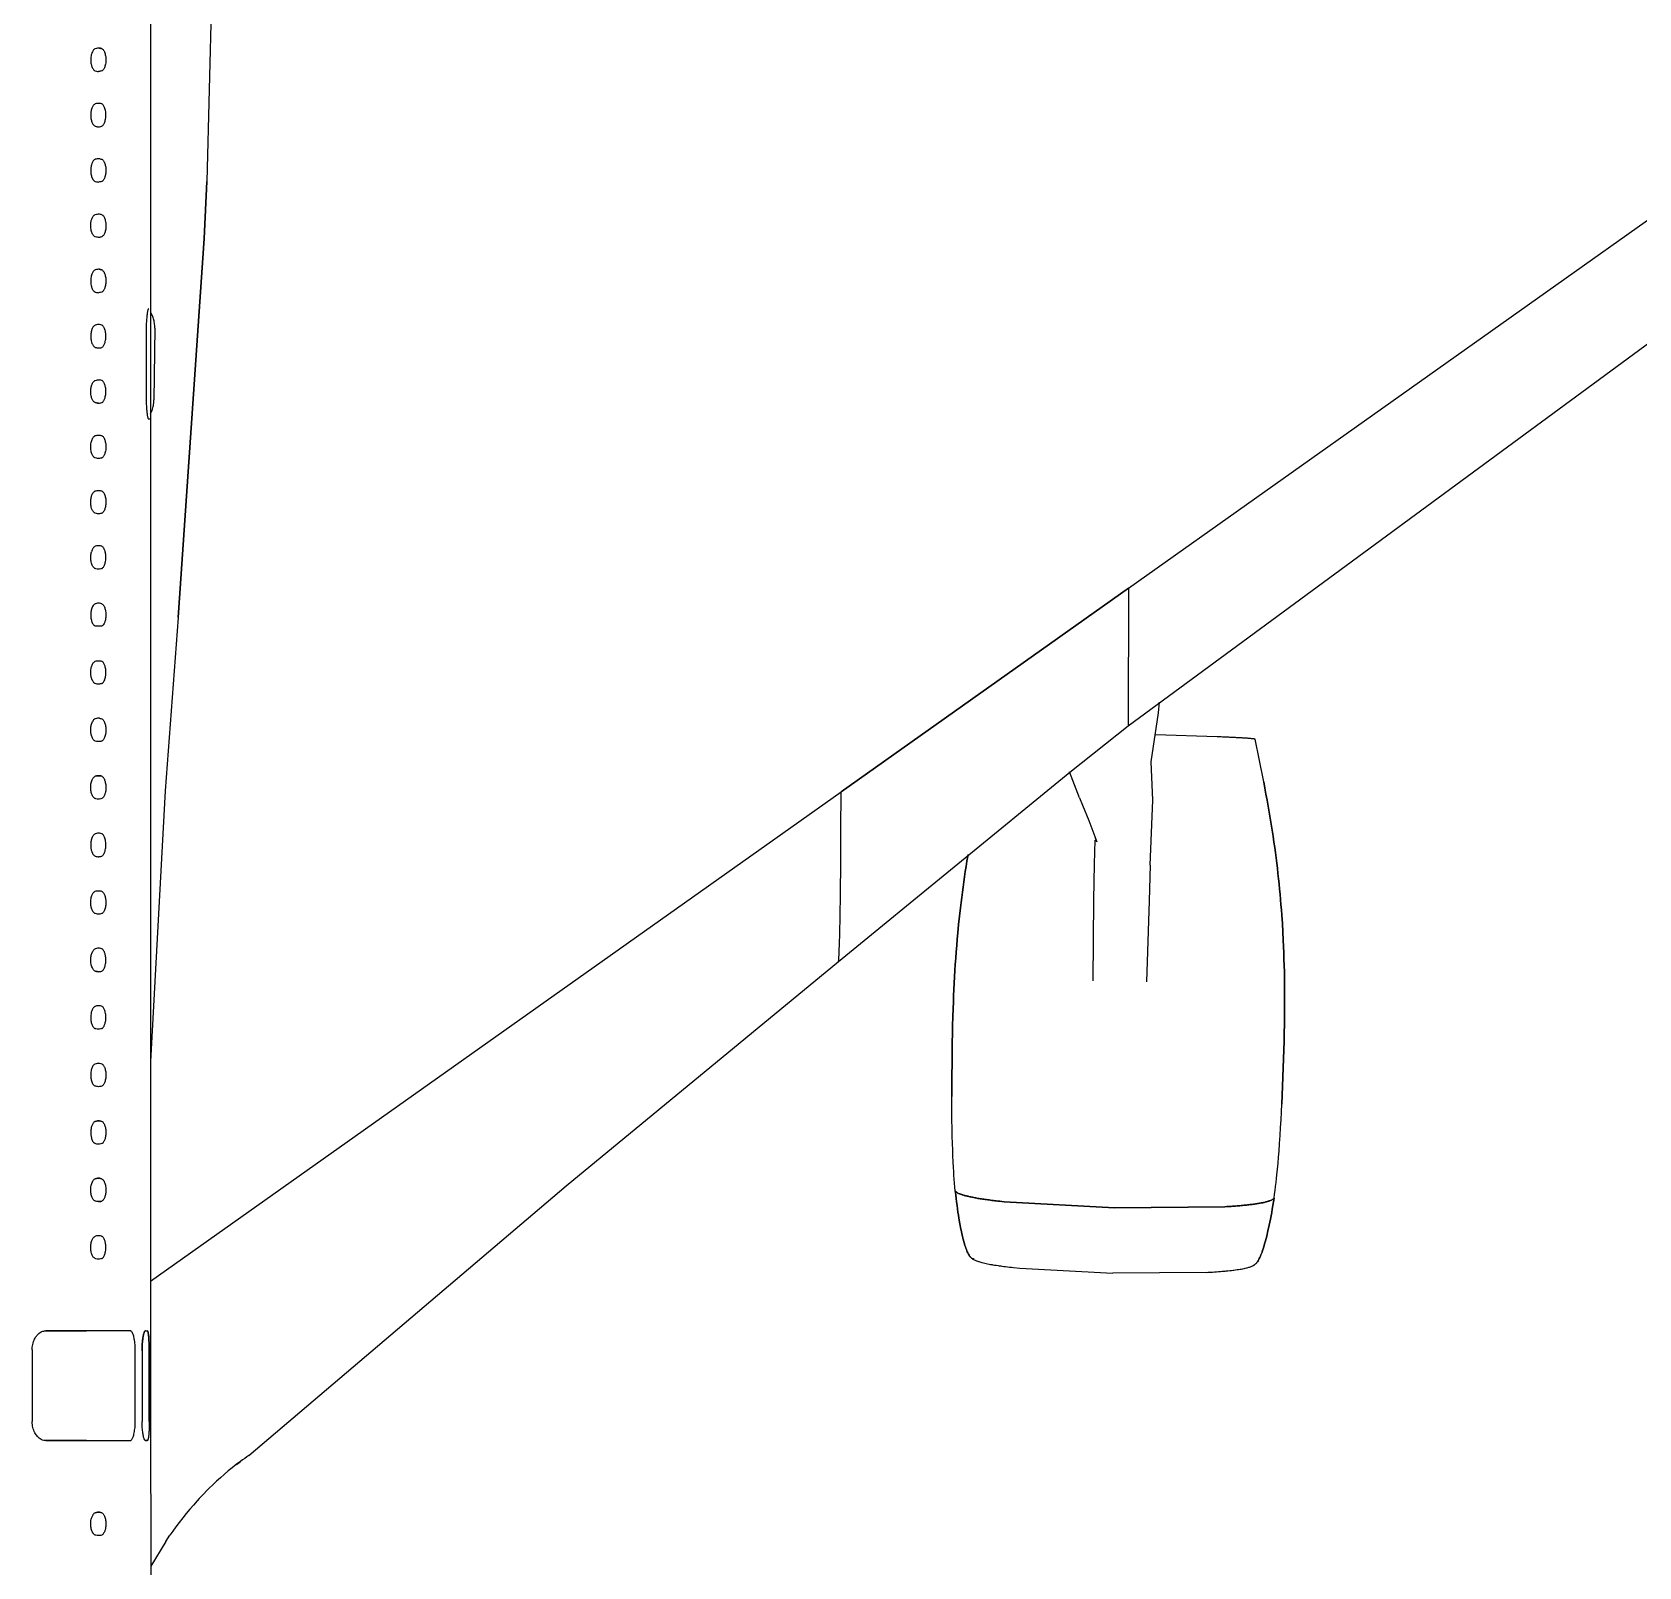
# Model space of a CAD drawing. Header units: metres. Extents: x -35769 to 135608, y -97159 to 12469.
# Drawn here: x 97941 to 116395, y -78300 to -60675 of the extents above; entities that cross this region are included whole.
import ezdxf

# ---------------------------------------------------------------- set-up
doc = ezdxf.new("R2010")
doc.units = ezdxf.units.M
doc.layers.get('0').update_dxf_attribs({"linetype": 'CONTINUOUS'})

msp = doc.modelspace()

# ---------------------------------------------------------------- linework, layer by layer
for p, q in [((99302, -57455), (99300, -63854)), ((110532, -67060), (121682, -59157)), ((100006, -60058), (99947, -62392)), ((110528, -68641), (120779, -61102)), ((99947, -62392), (99916, -63044)), ((99916, -63044), (99947, -62392)), ((99916, -63044), (99620, -67396)), ((99620, -67396), (99916, -63044)), ((99300, -63854), (99300, -65116)), ((99252, -64074), (99252, -64896)), ((99350, -64074), (99341, -64896)), ((99277, -65116), (99300, -65116)), ((99300, -65116), (99302, -76797)), ((107232, -69399), (110532, -67060)), ((110532, -67060), (107232, -69399)), ((110532, -67060), (110528, -68641)), ((110532, -67060), (110528, -68641)), ((99620, -67396), (99471, -69389)), ((110879, -68493), (110891, -68370)), ((109860, -69172), (110528, -68641)), ((110792, -69056), (110879, -68493)), ((111551, -68768), (110845, -68745)), ((112086, -69286), (111989, -68796)), ((107203, -71348), (109860, -69172)), ((109971, -69470), (109854, -69171)), ((110811, -69495), (110792, -69056)), ((99471, -69389), (99300, -72495)), ((99301, -75020), (107232, -69399)), ((109971, -69470), (110005, -69552)), ((110005, -69552), (110079, -69729)), ((110782, -70243), (110811, -69495)), ((110079, -69729), (110168, -69974)), ((110168, -69974), (110156, -69933)), ((110146, -69955), (110139, -70229)), ((110139, -70229), (110132, -70639)), ((110782, -70243), (110770, -70653)), ((110132, -70639), (110122, -71569)), ((110770, -70653), (110739, -71583)), ((104076, -73923), (107203, -71348)), ((108504, -72898), (108509, -72276)), ((108509, -72276), (108504, -72898)), ((112318, -72362), (112295, -72985)), ((112295, -72985), (112318, -72362)), ((100431, -77020), (104076, -73923)), ((109105, -74107), (110371, -74178)), ((110371, -74178), (109105, -74107)), ((111639, -74165), (110371, -74178)), ((110371, -74178), (111639, -74165)), ((109285, -74870), (110354, -74927)), ((111425, -74919), (110354, -74927)), ((98100, -75589), (98566, -75589)), ((98566, -75589), (98100, -75589)), ((99064, -75589), (98566, -75589)), ((97941, -75809), (97941, -76631)), ((99126, -76631), (99125, -75809)), ((99204, -75809), (99204, -76631)), ((99286, -76631), (99285, -75809)), ((98566, -76851), (98100, -76851)), ((98100, -76851), (98566, -76851)), ((98566, -76851), (99064, -76851)), ((99242, -76851), (99264, -76851)), ((99302, -76797), (99303, -78125)), ((99476, -78009), (99303, -78293)), ((99476, -78009), (99523, -77938)), ((99303, -78125), (99302, -80034))]:
    msp.add_line(p, q)
for points in [[(98666, -60865), (98661, -60867), (98656, -60870), (98651, -60875), (98646, -60880), (98641, -60886), (98637, -60894), (98633, -60902), (98629, -60911), (98626, -60919), (98623, -60927), (98621, -60936), (98618, -60948), (98616, -60961), (98615, -60974), (98614, -60985), (98614, -60996), (98615, -61007), (98616, -61019), (98617, -61030), (98619, -61041), (98622, -61052), (98624, -61062), (98627, -61071), (98631, -61080), (98636, -61090), (98641, -61098), (98646, -61105), (98652, -61111), (98656, -61115), (98661, -61118), (98666, -61120)], [(98739, -60864), (98727, -60860), (98715, -60858), (98703, -60858), (98691, -60859), (98679, -60861), (98666, -60865)], [(98714, -60858), (98722, -60859), (98731, -60861), (98739, -60864), (98745, -60866), (98751, -60870), (98756, -60875), (98760, -60881), (98764, -60887), (98768, -60894), (98773, -60903), (98777, -60914), (98780, -60924), (98782, -60935), (98784, -60946), (98786, -60956), (98787, -60967), (98788, -60978), (98788, -60990), (98788, -61002), (98787, -61014), (98786, -61028), (98784, -61041), (98781, -61054), (98778, -61066), (98775, -61075), (98772, -61083), (98769, -61091), (98764, -61098), (98760, -61105), (98755, -61110), (98751, -61115), (98746, -61118), (98741, -61120), (98730, -61124), (98723, -61125), (98717, -61126), (98711, -61127), (98704, -61127)], [(98666, -61120), (98679, -61124), (98692, -61126), (98704, -61127)], [(98666, -61500), (98661, -61502), (98656, -61505), (98651, -61510), (98646, -61515), (98642, -61520), (98638, -61526), (98634, -61533), (98630, -61541), (98627, -61550), (98624, -61559), (98621, -61570), (98618, -61582), (98617, -61592), (98615, -61603), (98615, -61614), (98614, -61628), (98615, -61642), (98616, -61656), (98617, -61668), (98620, -61679), (98622, -61690), (98625, -61699), (98628, -61708), (98632, -61717), (98635, -61724), (98639, -61730), (98643, -61736), (98649, -61743), (98654, -61748), (98660, -61752), (98666, -61755)], [(98741, -61500), (98729, -61496), (98717, -61494), (98704, -61493), (98692, -61494), (98679, -61496), (98666, -61500)], [(98741, -61755), (98747, -61752), (98752, -61748), (98757, -61743), (98762, -61737), (98766, -61731), (98769, -61724), (98773, -61716), (98776, -61707), (98779, -61698), (98782, -61686), (98784, -61673), (98786, -61660), (98788, -61646), (98788, -61636), (98788, -61626), (98788, -61616), (98787, -61602), (98786, -61589), (98783, -61575), (98781, -61563), (98777, -61551), (98774, -61540), (98770, -61532), (98766, -61524), (98761, -61517), (98757, -61512), (98752, -61507), (98748, -61503), (98745, -61501), (98741, -61500)], [(98704, -61762), (98717, -61761), (98729, -61759), (98741, -61755)], [(98666, -62135), (98661, -62137), (98655, -62141), (98650, -62146), (98644, -62153), (98638, -62161), (98634, -62168), (98630, -62176), (98627, -62185), (98623, -62197), (98620, -62209), (98618, -62220), (98616, -62231), (98615, -62243), (98614, -62255), (98614, -62267), (98615, -62279), (98616, -62291), (98617, -62303), (98620, -62314), (98622, -62325), (98625, -62335), (98643, -62371)], [(98714, -62128), (98723, -62130), (98732, -62132), (98741, -62135), (98742, -62135), (98748, -62138), (98753, -62143), (98759, -62148), (98762, -62154), (98766, -62160), (98770, -62166), (98773, -62175), (98777, -62184), (98780, -62194), (98782, -62204), (98784, -62214), (98786, -62226), (98787, -62239), (98788, -62252), (98788, -62263), (98788, -62274), (98787, -62285), (98786, -62295), (98785, -62305), (98783, -62315), (98781, -62326), (98778, -62336), (98775, -62345), (98772, -62352), (98769, -62359), (98766, -62366), (98762, -62372), (98758, -62377), (98754, -62381), (98750, -62385), (98745, -62388), (98741, -62390), (98729, -62394), (98717, -62396), (98704, -62397)], [(98666, -62390), (98679, -62394), (98692, -62396), (98704, -62397)], [(98704, -63032), (98692, -63031), (98679, -63029), (98666, -63025), (98666, -63025), (98666, -63025), (98666, -63025), (98666, -63025), (98666, -63025), (98666, -63025), (98666, -63025), (98666, -63025), (98665, -63025), (98659, -63021), (98652, -63016), (98646, -63010), (98641, -63003), (98635, -62994), (98631, -62985), (98627, -62976), (98624, -62966), (98621, -62954), (98618, -62941), (98616, -62928), (98615, -62918), (98615, -62908), (98614, -62897), (98615, -62884), (98616, -62871), (98617, -62859), (98619, -62849), (98621, -62840), (98623, -62831), (98626, -62822), (98630, -62813), (98634, -62805), (98638, -62797), (98642, -62790), (98647, -62784), (98651, -62780), (98655, -62776), (98660, -62773), (98667, -62769), (98679, -62766), (98692, -62764), (98704, -62763), (98713, -62763)], [(98713, -62763), (98722, -62764), (98730, -62766), (98739, -62769), (98745, -62772), (98750, -62775), (98755, -62780), (98760, -62786), (98765, -62793), (98769, -62800), (98773, -62809), (98776, -62818), (98779, -62828), (98782, -62840), (98785, -62852), (98786, -62863), (98787, -62875), (98788, -62887), (98788, -62899), (98788, -62911), (98787, -62923), (98786, -62936), (98784, -62948), (98781, -62960), (98779, -62969), (98776, -62978), (98773, -62987), (98769, -62995), (98765, -63003), (98760, -63009), (98755, -63015), (98750, -63020), (98744, -63024), (98741, -63025), (98732, -63028), (98724, -63030), (98714, -63032), (98704, -63032)], [(98666, -63405), (98660, -63408), (98654, -63412), (98649, -63417), (98643, -63424), (98637, -63433), (98634, -63440), (98630, -63447), (98627, -63455), (98624, -63465), (98621, -63476), (98618, -63487), (98616, -63499), (98615, -63512), (98614, -63525), (98614, -63536), (98615, -63547), (98616, -63558), (98617, -63571), (98619, -63583), (98622, -63595), (98625, -63604), (98628, -63613), (98632, -63622), (98635, -63629), (98639, -63635), (98643, -63641), (98648, -63647), (98653, -63652), (98657, -63655), (98662, -63658), (98666, -63660)], [(98739, -63404), (98727, -63400), (98715, -63398), (98703, -63398), (98691, -63399), (98679, -63401), (98666, -63405)], [(98713, -63398), (98722, -63399), (98730, -63401), (98739, -63404), (98745, -63406), (98750, -63410), (98755, -63415), (98759, -63419), (98763, -63425), (98767, -63431), (98770, -63437), (98773, -63445), (98776, -63453), (98779, -63463), (98782, -63475), (98784, -63486), (98786, -63497), (98787, -63508), (98788, -63519), (98788, -63530), (98788, -63541), (98787, -63552), (98786, -63563), (98785, -63575), (98783, -63586), (98781, -63597), (98778, -63606), (98776, -63614), (98773, -63622), (98769, -63629), (98765, -63636), (98761, -63643), (98756, -63649), (98750, -63655), (98746, -63658), (98741, -63660), (98728, -63664), (98716, -63666), (98704, -63667)], [(98666, -63660), (98679, -63664), (98692, -63666), (98704, -63667)], [(99277, -63854), (99276, -63854), (99274, -63856), (99273, -63859), (99271, -63863), (99270, -63868), (99268, -63874), (99266, -63882), (99265, -63890), (99263, -63898), (99262, -63907), (99261, -63918), (99259, -63929), (99258, -63942), (99257, -63956), (99255, -63972), (99254, -63989), (99254, -64002), (99253, -64016), (99253, -64030), (99252, -64044), (99252, -64059), (99252, -64074)], [(99350, -64074), (99350, -64059), (99349, -64044), (99348, -64030), (99347, -64016), (99344, -64003), (99342, -63991), (99339, -63979), (99336, -63968), (99331, -63953), (99326, -63939), (99320, -63927), (99314, -63915), (99307, -63904), (99300, -63895)], [(98666, -64040), (98660, -64043), (98653, -64047), (98647, -64054), (98643, -64059), (98639, -64065), (98635, -64071), (98631, -64080), (98627, -64090), (98624, -64098), (98622, -64107), (98619, -64117), (98618, -64127), (98616, -64138), (98615, -64149), (98614, -64161), (98614, -64173), (98615, -64185), (98616, -64197), (98618, -64209), (98620, -64222), (98624, -64235), (98626, -64243), (98629, -64251), (98633, -64259), (98637, -64266), (98641, -64273), (98646, -64279), (98651, -64285), (98657, -64290), (98663, -64294), (98666, -64295)], [(98741, -64040), (98729, -64036), (98717, -64034), (98704, -64033), (98692, -64034), (98679, -64036), (98666, -64040)], [(98741, -64295), (98747, -64292), (98752, -64288), (98757, -64283), (98762, -64277), (98766, -64271), (98769, -64264), (98773, -64256), (98776, -64247), (98779, -64238), (98782, -64226), (98784, -64213), (98786, -64200), (98787, -64186), (98788, -64176), (98788, -64166), (98788, -64156), (98787, -64145), (98786, -64134), (98785, -64123), (98783, -64111), (98780, -64100), (98777, -64089), (98774, -64080), (98770, -64072), (98766, -64065), (98762, -64059), (98758, -64053), (98754, -64048), (98750, -64045), (98745, -64042), (98741, -64040)], [(98704, -64302), (98717, -64301), (98729, -64299), (98741, -64295)], [(98704, -64937), (98692, -64936), (98679, -64934), (98666, -64930), (98666, -64930), (98666, -64930), (98666, -64930), (98666, -64930), (98666, -64930), (98666, -64930), (98666, -64930), (98666, -64930), (98665, -64930), (98659, -64927), (98653, -64922), (98648, -64917), (98643, -64911), (98639, -64906), (98635, -64899), (98632, -64891), (98628, -64883), (98625, -64874), (98622, -64863), (98619, -64851), (98617, -64838), (98615, -64825), (98614, -64811), (98614, -64797), (98615, -64783), (98616, -64771), (98618, -64759), (98620, -64748), (98623, -64737), (98626, -64727), (98630, -64717), (98635, -64708), (98639, -64700), (98644, -64693), (98649, -64687), (98655, -64682), (98660, -64677), (98667, -64674), (98679, -64671), (98692, -64669), (98704, -64668), (98714, -64668)], [(98741, -64675), (98729, -64671), (98714, -64668)], [(98741, -64930), (98747, -64927), (98753, -64923), (98758, -64916), (98762, -64911), (98766, -64905), (98769, -64899), (98773, -64891), (98776, -64882), (98779, -64873), (98782, -64861), (98784, -64848), (98786, -64835), (98787, -64821), (98788, -64809), (98788, -64797), (98788, -64785), (98787, -64774), (98786, -64764), (98784, -64753), (98782, -64743), (98779, -64733), (98777, -64724), (98774, -64715), (98770, -64707), (98766, -64700), (98762, -64694), (98758, -64688), (98754, -64684), (98750, -64680), (98746, -64677), (98741, -64675)], [(98666, -64930), (98679, -64934), (98692, -64936), (98704, -64937)], [(98704, -64937), (98717, -64936), (98729, -64934), (98741, -64930)], [(99252, -64896), (99252, -64909), (99252, -64922), (99253, -64936), (99253, -64951), (99254, -64966), (99254, -64981), (99255, -64995), (99256, -65008), (99257, -65021), (99258, -65034), (99260, -65045), (99261, -65056), (99262, -65067), (99264, -65076), (99266, -65086), (99267, -65094), (99269, -65101), (99271, -65106), (99272, -65110), (99274, -65113), (99275, -65115), (99277, -65116)], [(99300, -65061), (99314, -65033), (99320, -65019), (99325, -65004), (99329, -64990), (99332, -64976), (99335, -64963), (99337, -64950), (99339, -64933), (99340, -64915), (99341, -64906), (99341, -64896)], [(98704, -65572), (98692, -65571), (98679, -65569), (98666, -65565), (98666, -65565), (98666, -65565), (98666, -65565), (98666, -65565), (98666, -65565), (98666, -65565), (98666, -65565), (98666, -65565), (98661, -65563), (98655, -65559), (98650, -65554), (98645, -65549), (98640, -65542), (98635, -65534), (98631, -65525), (98627, -65516), (98624, -65506), (98621, -65495), (98618, -65483), (98616, -65470), (98615, -65459), (98614, -65447), (98614, -65435), (98615, -65423), (98616, -65412), (98617, -65402), (98619, -65388), (98622, -65376), (98626, -65364), (98630, -65353), (98634, -65344), (98638, -65336), (98643, -65329), (98648, -65323), (98653, -65318), (98658, -65314), (98662, -65312), (98667, -65309), (98677, -65306), (98687, -65304), (98697, -65303), (98706, -65303), (98712, -65303)], [(98712, -65303), (98721, -65304), (98730, -65306), (98739, -65309), (98745, -65311), (98750, -65315), (98756, -65320), (98760, -65326), (98764, -65332), (98768, -65339), (98773, -65348), (98777, -65359), (98780, -65369), (98782, -65380), (98784, -65391), (98786, -65401), (98787, -65412), (98788, -65423), (98788, -65435), (98788, -65447), (98787, -65459), (98786, -65473), (98784, -65486), (98781, -65499), (98778, -65511), (98776, -65519), (98773, -65527), (98769, -65534), (98766, -65540), (98762, -65546), (98758, -65551), (98753, -65558), (98747, -65562), (98741, -65565), (98740, -65566), (98728, -65569), (98716, -65571), (98704, -65572)], [(98704, -66207), (98692, -66206), (98679, -66204), (98666, -66200), (98666, -66200), (98666, -66200), (98666, -66200), (98666, -66200), (98666, -66200), (98666, -66200), (98666, -66200), (98666, -66200), (98666, -66200), (98665, -66200), (98659, -66197), (98653, -66192), (98646, -66185), (98642, -66180), (98638, -66174), (98634, -66167), (98631, -66160), (98628, -66152), (98625, -66144), (98621, -66132), (98619, -66119), (98616, -66106), (98615, -66092), (98614, -66080), (98614, -66068), (98615, -66056), (98616, -66043), (98618, -66030), (98620, -66018), (98622, -66009), (98625, -66000), (98628, -65992), (98632, -65983), (98636, -65975), (98641, -65967), (98647, -65959), (98653, -65953), (98657, -65950), (98662, -65947), (98667, -65944), (98678, -65941), (98689, -65939), (98700, -65938), (98712, -65938)], [(98712, -65938), (98721, -65939), (98730, -65941), (98739, -65944), (98739, -65944), (98745, -65947), (98751, -65951), (98757, -65957), (98761, -65962), (98765, -65967), (98768, -65974), (98773, -65983), (98777, -65994), (98779, -66003), (98782, -66013), (98784, -66023), (98786, -66034), (98787, -66044), (98788, -66055), (98788, -66067), (98788, -66078), (98788, -66089), (98787, -66101), (98785, -66113), (98783, -66126), (98780, -66139), (98778, -66147), (98775, -66155), (98772, -66163), (98768, -66172), (98763, -66181), (98758, -66187), (98753, -66192), (98748, -66196), (98744, -66199), (98741, -66200), (98734, -66203), (98727, -66205), (98716, -66206), (98704, -66207)], [(98666, -66580), (98661, -66582), (98656, -66585), (98651, -66590), (98646, -66595), (98642, -66600), (98638, -66606), (98634, -66613), (98630, -66621), (98627, -66630), (98622, -66644)], [(98739, -66579), (98727, -66575), (98715, -66573), (98703, -66573), (98691, -66574), (98679, -66576), (98666, -66580)], [(98741, -66835), (98746, -66833), (98750, -66830), (98755, -66825), (98760, -66820), (98765, -66813), (98769, -66804), (98773, -66795), (98777, -66786), (98780, -66776), (98782, -66765), (98784, -66753), (98786, -66740), (98787, -66726), (98788, -66715), (98788, -66704), (98788, -66693), (98787, -66683), (98786, -66673), (98785, -66663), (98783, -66654), (98781, -66645), (98779, -66636), (98776, -66628), (98773, -66620), (98770, -66612), (98765, -66603), (98760, -66596), (98756, -66590), (98751, -66586), (98747, -66582), (98743, -66580), (98739, -66579)], [(98741, -66835), (98729, -66839), (98717, -66841), (98704, -66842), (98699, -66842), (98687, -66841), (98674, -66838), (98666, -66835), (98666, -66835), (98666, -66835), (98666, -66835), (98666, -66835), (98666, -66835), (98666, -66835), (98666, -66835), (98661, -66833), (98656, -66829), (98650, -66824), (98645, -66818), (98640, -66812), (98636, -66805), (98631, -66795), (98627, -66784), (98623, -66773), (98620, -66760), (98618, -66750), (98616, -66739), (98615, -66728), (98614, -66716), (98614, -66704), (98615, -66692), (98616, -66679), (98618, -66667), (98620, -66654), (98622, -66644)], [(98666, -67240), (98660, -67243), (98653, -67248), (98647, -67254), (98642, -67261), (98636, -67270), (98631, -67280), (98627, -67290), (98623, -67301), (98620, -67313), (98618, -67325), (98616, -67336), (98615, -67348), (98614, -67360), (98614, -67372), (98615, -67384), (98616, -67396), (98617, -67407), (98619, -67418), (98622, -67428), (98625, -67438), (98628, -67448), (98632, -67457), (98636, -67466), (98641, -67474), (98647, -67481), (98650, -67484), (98653, -67487), (98660, -67492), (98663, -67494), (98666, -67496)], [(98741, -67240), (98729, -67236), (98717, -67234), (98704, -67233), (98692, -67234), (98679, -67236), (98666, -67240)], [(98741, -67240), (98747, -67243), (98752, -67247), (98757, -67252), (98762, -67258), (98767, -67267), (98772, -67276), (98776, -67286), (98778, -67295), (98781, -67305), (98783, -67315), (98785, -67325), (98787, -67339), (98788, -67352), (98788, -67364), (98788, -67375), (98788, -67386), (98787, -67398), (98785, -67410), (98783, -67423), (98780, -67435), (98777, -67444), (98775, -67452), (98772, -67460), (98767, -67468), (98763, -67476), (98758, -67483), (98752, -67488), (98747, -67493), (98741, -67496), (98740, -67496), (98718, -67496), (98696, -67496), (98666, -67496)], [(98666, -68156), (98661, -68154), (98656, -68150), (98651, -68146), (98646, -68141), (98641, -68134), (98637, -68127), (98633, -68119), (98629, -68110), (98626, -68102), (98623, -68093), (98621, -68084), (98618, -68073), (98616, -68062), (98615, -68050), (98614, -68037), (98614, -68024), (98615, -68011), (98616, -67998), (98618, -67985), (98620, -67973), (98623, -67963), (98626, -67953), (98630, -67943), (98634, -67934), (98639, -67925), (98644, -67918), (98649, -67913), (98653, -67908), (98658, -67905), (98662, -67902), (98667, -67900), (98678, -67897), (98688, -67895), (98699, -67894), (98709, -67894), (98719, -67895), (98729, -67897), (98739, -67900)], [(98741, -68156), (98746, -68154), (98751, -68150), (98756, -68145), (98761, -68140), (98766, -68132), (98770, -68123), (98775, -68112), (98778, -68104), (98780, -68094), (98783, -68084), (98785, -68073), (98786, -68062), (98787, -68050), (98788, -68040), (98788, -68030), (98788, -68019), (98787, -68006), (98786, -67992), (98784, -67979), (98781, -67966), (98779, -67957), (98776, -67949), (98774, -67941), (98770, -67933), (98766, -67925), (98762, -67918), (98757, -67912), (98751, -67907), (98745, -67903), (98742, -67901), (98739, -67900)], [(98741, -68156), (98731, -68159), (98722, -68161), (98714, -68162), (98705, -68163), (98697, -68163), (98687, -68162), (98677, -68159), (98666, -68156)], [(98666, -68817), (98660, -68813), (98654, -68809), (98648, -68804), (98643, -68797), (98638, -68790), (98634, -68782), (98630, -68773), (98626, -68764), (98623, -68753), (98620, -68743), (98618, -68733), (98617, -68724), (98616, -68714), (98615, -68702), (98614, -68691), (98614, -68680), (98615, -68666), (98617, -68653), (98618, -68643), (98620, -68634), (98636, -68592)], [(98714, -68554), (98704, -68554), (98692, -68555), (98679, -68557), (98666, -68561)], [(98714, -68554), (98723, -68556), (98732, -68558), (98741, -68561), (98742, -68561), (98748, -68564), (98753, -68569), (98758, -68574), (98762, -68580), (98766, -68586), (98769, -68592), (98774, -68602), (98777, -68613), (98780, -68623), (98783, -68634), (98785, -68645), (98786, -68656), (98787, -68668), (98788, -68680), (98788, -68691), (98788, -68703), (98787, -68714), (98786, -68724), (98785, -68733), (98783, -68743), (98780, -68754), (98777, -68764), (98774, -68775), (98769, -68785), (98766, -68792), (98761, -68799), (98757, -68804), (98753, -68809), (98749, -68812), (98744, -68815), (98740, -68817), (98729, -68820), (98716, -68823), (98704, -68823)], [(98704, -68823), (98692, -68823), (98679, -68820), (98666, -68817)], [(111989, -68796), (111988, -68796), (111988, -68795), (111987, -68795), (111986, -68794), (111984, -68794), (111982, -68793), (111980, -68793), (111978, -68793), (111975, -68792), (111972, -68792), (111968, -68791), (111964, -68791), (111960, -68790), (111955, -68790), (111950, -68789), (111945, -68789), (111940, -68788), (111934, -68788), (111928, -68787), (111921, -68787), (111914, -68786), (111907, -68786), (111899, -68785), (111892, -68784), (111883, -68784), (111875, -68783), (111866, -68783), (111857, -68782), (111848, -68782), (111838, -68781), (111828, -68781), (111818, -68780), (111807, -68779), (111796, -68779), (111785, -68778), (111773, -68778), (111762, -68777), (111749, -68776), (111737, -68776), (111724, -68775), (111711, -68775), (111698, -68774), (111685, -68773), (111671, -68773), (111657, -68772), (111642, -68771), (111628, -68771), (111613, -68770), (111598, -68769), (111583, -68769), (111567, -68768), (111551, -68768)], [(98741, -69477), (98729, -69481), (98717, -69483), (98704, -69484), (98699, -69484), (98687, -69482), (98674, -69479), (98666, -69477), (98666, -69477), (98666, -69477), (98666, -69477), (98666, -69477), (98663, -69475), (98659, -69473), (98654, -69470), (98649, -69465), (98645, -69460), (98639, -69452), (98635, -69444), (98630, -69435), (98627, -69426), (98624, -69417), (98621, -69407), (98619, -69397), (98617, -69386), (98616, -69375), (98615, -69362), (98614, -69349), (98615, -69336), (98616, -69322), (98617, -69309), (98620, -69297), (98622, -69286), (98626, -69274), (98630, -69263), (98634, -69255), (98638, -69248), (98643, -69241), (98647, -69236), (98651, -69231), (98656, -69227), (98661, -69224), (98666, -69221)], [(98741, -69221), (98729, -69217), (98717, -69215), (98704, -69214), (98692, -69215), (98679, -69217), (98666, -69221)], [(98666, -69221), (98679, -69217), (98692, -69215), (98704, -69214), (98717, -69215), (98729, -69217), (98741, -69221), (98747, -69224), (98751, -69228), (98756, -69232), (98760, -69237), (98764, -69243), (98768, -69249), (98771, -69256), (98774, -69264), (98777, -69272), (98779, -69280), (98782, -69291), (98784, -69302), (98786, -69316), (98787, -69329), (98788, -69340), (98788, -69350), (98788, -69360), (98787, -69374), (98786, -69387), (98784, -69400), (98781, -69413), (98778, -69422), (98776, -69430), (98773, -69438), (98769, -69445), (98766, -69453), (98762, -69459), (98757, -69465), (98752, -69470), (98746, -69474), (98741, -69477)], [(112086, -69286), (112099, -69356), (112112, -69425), (112125, -69494), (112138, -69563), (112150, -69633), (112161, -69702), (112173, -69771), (112184, -69841), (112194, -69910), (112204, -69979), (112213, -70039), (112221, -70098), (112228, -70158), (112236, -70218), (112243, -70277), (112250, -70337), (112256, -70397), (112263, -70456), (112268, -70516), (112274, -70576), (112279, -70636), (112284, -70696), (112289, -70756), (112293, -70816), (112300, -70912), (112306, -71008), (112311, -71104), (112314, -71177), (112317, -71249), (112319, -71321), (112321, -71394), (112323, -71466), (112324, -71539), (112325, -71611), (112326, -71684), (112326, -71756), (112326, -71829), (112326, -71902), (112325, -71974), (112324, -72071), (112322, -72168), (112320, -72265), (112318, -72362)], [(112318, -72362), (112320, -72265), (112322, -72168), (112324, -72071), (112325, -71974), (112326, -71902), (112326, -71829), (112326, -71756), (112326, -71684), (112325, -71611), (112324, -71539), (112323, -71466), (112321, -71394), (112319, -71321), (112317, -71249), (112314, -71177), (112311, -71104), (112306, -71008), (112300, -70912), (112293, -70816), (112289, -70756), (112284, -70696), (112279, -70636), (112274, -70576), (112268, -70516), (112263, -70456), (112256, -70397), (112250, -70337), (112243, -70277), (112236, -70218), (112228, -70158), (112221, -70098), (112213, -70039), (112204, -69979), (112194, -69910), (112184, -69841), (112173, -69771), (112161, -69702), (112150, -69633), (112138, -69563), (112125, -69494), (112112, -69425), (112099, -69356), (112086, -69286)], [(107203, -71348), (107203, -71348), (107203, -71348), (107203, -71347), (107204, -71345), (107204, -71344), (107204, -71342), (107205, -71339), (107205, -71336), (107205, -71333), (107206, -71329), (107206, -71325), (107206, -71320), (107207, -71315), (107207, -71309), (107208, -71302), (107208, -71294), (107208, -71286), (107209, -71278), (107209, -71268), (107210, -71258), (107210, -71248), (107211, -71237), (107211, -71226), (107212, -71210), (107212, -71194), (107213, -71177), (107214, -71159), (107214, -71141), (107215, -71121), (107215, -71098), (107216, -71075), (107217, -71050), (107217, -71024), (107218, -70998), (107219, -70970), (107219, -70941), (107220, -70911), (107221, -70880), (107221, -70847), (107222, -70792), (107223, -70733), (107224, -70671), (107225, -70623), (107225, -70573), (107226, -70522), (107227, -70469), (107227, -70419), (107228, -70367), (107229, -70261), (107229, -70148), (107230, -70031), (107231, -69908), (107231, -69828), (107231, -69747), (107231, -69663), (107232, -69577), (107232, -69489), (107232, -69399)], [(98666, -69882), (98660, -69885), (98653, -69889), (98647, -69896), (98642, -69903), (98636, -69911), (98631, -69921), (98627, -69932), (98624, -69942), (98621, -69953), (98618, -69964), (98617, -69973), (98616, -69983), (98615, -69994), (98614, -70007), (98615, -70021), (98616, -70035), (98617, -70049), (98619, -70058), (98621, -70068), (98624, -70077), (98626, -70085), (98629, -70093), (98633, -70101), (98636, -70108), (98640, -70114), (98644, -70120), (98650, -70126), (98655, -70131), (98661, -70135), (98666, -70137)], [(98741, -69882), (98729, -69878), (98717, -69876), (98704, -69875), (98692, -69876), (98679, -69878), (98666, -69882)], [(98741, -70137), (98747, -70134), (98752, -70130), (98757, -70125), (98762, -70119), (98766, -70113), (98769, -70106), (98773, -70098), (98776, -70089), (98779, -70080), (98782, -70068), (98784, -70055), (98786, -70042), (98787, -70028), (98788, -70017), (98788, -70006), (98788, -69995), (98787, -69981), (98785, -69968), (98783, -69955), (98780, -69943), (98777, -69932), (98774, -69922), (98770, -69914), (98766, -69906), (98761, -69899), (98757, -69894), (98752, -69889), (98748, -69885), (98744, -69883), (98741, -69882)], [(108691, -70119), (108688, -70137), (108678, -70196), (108669, -70256), (108659, -70315), (108650, -70374), (108642, -70434), (108633, -70493), (108625, -70553), (108618, -70612), (108610, -70672), (108603, -70732), (108592, -70828), (108582, -70923), (108573, -71020), (108566, -71092), (108560, -71164), (108555, -71236), (108549, -71308), (108544, -71381), (108540, -71453), (108535, -71525), (108531, -71598), (108528, -71670), (108524, -71743), (108522, -71815), (108519, -71888), (108516, -71985), (108513, -72082), (108511, -72179), (108509, -72276)], [(108509, -72276), (108511, -72179), (108513, -72082), (108516, -71985), (108519, -71888), (108522, -71815), (108524, -71743), (108528, -71670), (108531, -71598), (108535, -71525), (108540, -71453), (108544, -71381), (108549, -71308), (108555, -71236), (108560, -71164), (108566, -71092), (108573, -71020), (108582, -70923), (108592, -70828), (108603, -70732), (108610, -70672), (108618, -70612), (108625, -70553), (108633, -70493), (108642, -70434), (108650, -70374), (108659, -70315), (108669, -70256), (108678, -70196), (108688, -70137), (108691, -70119)], [(98704, -70144), (98717, -70143), (98729, -70141), (98741, -70137)], [(98704, -70804), (98692, -70804), (98679, -70802), (98666, -70798), (98666, -70798), (98666, -70798), (98666, -70798), (98666, -70798), (98660, -70795), (98654, -70791), (98649, -70785), (98644, -70779), (98639, -70772), (98634, -70764), (98630, -70754), (98626, -70746), (98623, -70736), (98621, -70726), (98619, -70716), (98617, -70706), (98616, -70695), (98615, -70681), (98614, -70667), (98615, -70653), (98616, -70639), (98618, -70626), (98621, -70613), (98624, -70602), (98627, -70592), (98631, -70583), (98635, -70575), (98639, -70568), (98643, -70561), (98647, -70556), (98652, -70551), (98656, -70548), (98661, -70544), (98667, -70542), (98678, -70538), (98690, -70536), (98701, -70535), (98712, -70535)], [(98712, -70535), (98721, -70537), (98730, -70538), (98739, -70541), (98745, -70544), (98750, -70547), (98755, -70552), (98761, -70559), (98766, -70566), (98770, -70574), (98773, -70583), (98777, -70592), (98780, -70601), (98782, -70611), (98784, -70621), (98785, -70631), (98787, -70641), (98787, -70651), (98788, -70663), (98788, -70675), (98788, -70687), (98787, -70700), (98785, -70712), (98783, -70724), (98780, -70737), (98777, -70748), (98773, -70759), (98769, -70767), (98765, -70774), (98761, -70780), (98757, -70786), (98752, -70791), (98746, -70795), (98741, -70798), (98730, -70801), (98719, -70803), (98711, -70804), (98704, -70804)], [(98704, -71465), (98692, -71464), (98679, -71462), (98666, -71458), (98666, -71458), (98666, -71458), (98666, -71458), (98666, -71458), (98666, -71458), (98666, -71458), (98666, -71458), (98666, -71458), (98666, -71458), (98665, -71458), (98659, -71454), (98652, -71449), (98646, -71443), (98642, -71437), (98637, -71429), (98633, -71421), (98628, -71410), (98624, -71399), (98621, -71388), (98619, -71377), (98616, -71363), (98615, -71350), (98614, -71338), (98614, -71326), (98615, -71313), (98616, -71300), (98618, -71286), (98621, -71274), (98623, -71264), (98626, -71256), (98639, -71228)], [(98666, -71202), (98661, -71205), (98655, -71209), (98650, -71214), (98645, -71219), (98641, -71224), (98639, -71228)], [(98741, -71202), (98729, -71199), (98717, -71196), (98704, -71196), (98692, -71196), (98679, -71199), (98666, -71202)], [(98741, -71458), (98747, -71455), (98752, -71451), (98757, -71446), (98762, -71440), (98766, -71434), (98769, -71427), (98773, -71419), (98776, -71410), (98779, -71401), (98782, -71389), (98784, -71376), (98786, -71363), (98787, -71349), (98788, -71338), (98788, -71327), (98788, -71316), (98787, -71302), (98785, -71289), (98784, -71279), (98782, -71270), (98779, -71261), (98777, -71253), (98774, -71245), (98771, -71237), (98766, -71228), (98761, -71220), (98757, -71214), (98752, -71210), (98748, -71206), (98744, -71204), (98741, -71202)], [(98666, -71458), (98679, -71462), (98692, -71464), (98704, -71465)], [(98704, -71465), (98717, -71464), (98729, -71462), (98741, -71458)], [(98666, -71863), (98660, -71866), (98653, -71871), (98647, -71877), (98643, -71883), (98638, -71889), (98634, -71896), (98630, -71904), (98627, -71913), (98624, -71922), (98621, -71931), (98619, -71941), (98618, -71950), (98616, -71964), (98615, -71977), (98614, -71990), (98615, -72003), (98616, -72016), (98617, -72027), (98619, -72038), (98621, -72048), (98624, -72059), (98627, -72069), (98631, -72078), (98635, -72086), (98639, -72093), (98643, -72100), (98649, -72107), (98655, -72112), (98661, -72116), (98666, -72119)], [(98739, -71862), (98727, -71859), (98715, -71857), (98703, -71856), (98691, -71857), (98679, -71859), (98666, -71863)], [(98741, -72119), (98747, -72116), (98752, -72111), (98757, -72106), (98762, -72100), (98767, -72092), (98770, -72085), (98774, -72077), (98777, -72068), (98780, -72059), (98782, -72049), (98784, -72039), (98786, -72030), (98787, -72020), (98787, -72010), (98788, -71997), (98788, -71984), (98787, -71971), (98786, -71957), (98784, -71944), (98782, -71931), (98779, -71921), (98777, -71912), (98774, -71904), (98770, -71895), (98766, -71887), (98761, -71880), (98756, -71874), (98751, -71869), (98745, -71865), (98739, -71862)], [(98741, -72119), (98729, -72122), (98717, -72125), (98704, -72125), (98699, -72125), (98687, -72124), (98674, -72121), (98666, -72119)], [(98666, -72523), (98679, -72519), (98692, -72517), (98704, -72516), (98717, -72517), (98729, -72519), (98741, -72523), (98747, -72527), (98753, -72531), (98758, -72537), (98762, -72542), (98766, -72549), (98770, -72556), (98773, -72563), (98776, -72571), (98779, -72580), (98782, -72591), (98784, -72603), (98786, -72615), (98787, -72625), (98788, -72635), (98788, -72645), (98788, -72656), (98788, -72666), (98787, -72676), (98786, -72688), (98784, -72701), (98781, -72712), (98779, -72723), (98776, -72733), (98772, -72742), (98769, -72749), (98765, -72755), (98762, -72761), (98757, -72767), (98752, -72772), (98746, -72776), (98741, -72779)], [(98666, -72523), (98660, -72526), (98653, -72531), (98647, -72537), (98643, -72542), (98639, -72548), (98635, -72555), (98631, -72564), (98627, -72574), (98624, -72584), (98621, -72594), (98618, -72605), (98616, -72619), (98615, -72632), (98614, -72643), (98614, -72655), (98615, -72666), (98616, -72677), (98617, -72688), (98619, -72698), (98621, -72708), (98624, -72720), (98628, -72730), (98632, -72740), (98636, -72748), (98640, -72755), (98644, -72762), (98650, -72768), (98655, -72773), (98661, -72776), (98666, -72779)], [(98741, -72779), (98729, -72783), (98717, -72785), (98704, -72786), (98694, -72785), (98683, -72784), (98672, -72781), (98666, -72779), (98666, -72779), (98666, -72779)], [(108544, -73983), (108540, -73938), (108536, -73893), (108532, -73848), (108529, -73803), (108526, -73758), (108523, -73713), (108519, -73647), (108516, -73581), (108514, -73511), (108511, -73442), (108509, -73351), (108507, -73261), (108506, -73170), (108505, -73080), (108504, -72989), (108504, -72898)], [(112205, -74067), (112211, -74022), (112217, -73977), (112223, -73932), (112228, -73887), (112234, -73842), (112238, -73797), (112245, -73732), (112251, -73666), (112257, -73596), (112262, -73527), (112269, -73437), (112275, -73346), (112280, -73256), (112285, -73165), (112290, -73075), (112295, -72985)], [(98666, -73184), (98661, -73186), (98656, -73189), (98651, -73194), (98646, -73199), (98642, -73205), (98637, -73212), (98633, -73219), (98630, -73227), (98627, -73235), (98624, -73243), (98621, -73255), (98618, -73268), (98616, -73280), (98615, -73292), (98614, -73304), (98614, -73317), (98615, -73330), (98616, -73343), (98618, -73352), (98619, -73362), (98622, -73371), (98625, -73382), (98628, -73392), (98632, -73401), (98636, -73410), (98641, -73418), (98647, -73425), (98650, -73428), (98653, -73431), (98660, -73436), (98666, -73439)], [(98741, -73184), (98729, -73180), (98717, -73178), (98704, -73177), (98692, -73178), (98679, -73180), (98666, -73184)], [(98666, -73184), (98679, -73180), (98692, -73178), (98704, -73177), (98717, -73178), (98729, -73180), (98741, -73184), (98747, -73187), (98752, -73191), (98757, -73196), (98762, -73203), (98767, -73211), (98771, -73219), (98774, -73227), (98777, -73235), (98780, -73246), (98783, -73256), (98785, -73267), (98786, -73279), (98787, -73291), (98788, -73303), (98788, -73315), (98788, -73327), (98787, -73339), (98785, -73351), (98784, -73362), (98781, -73373), (98779, -73383), (98776, -73392), (98773, -73400), (98770, -73407), (98766, -73414), (98763, -73420), (98757, -73427), (98752, -73433), (98746, -73437), (98741, -73439)], [(98741, -73439), (98729, -73443), (98717, -73445), (98704, -73446), (98694, -73446), (98683, -73444), (98672, -73441), (98666, -73439)], [(98741, -74100), (98729, -74104), (98717, -74106), (98704, -74106), (98694, -74106), (98683, -74104), (98672, -74101), (98666, -74100), (98666, -74100), (98666, -74100), (98666, -74100), (98666, -74100), (98666, -74100), (98666, -74100), (98660, -74097), (98655, -74093), (98649, -74088), (98644, -74082), (98639, -74075), (98635, -74067), (98631, -74059), (98628, -74051), (98624, -74039), (98620, -74027), (98618, -74017), (98617, -74006), (98615, -73995), (98615, -73983), (98614, -73971), (98615, -73959), (98616, -73946), (98617, -73934), (98619, -73921), (98622, -73910), (98640, -73868)], [(98739, -73843), (98727, -73840), (98715, -73838), (98703, -73837), (98691, -73838), (98679, -73840), (98666, -73844)], [(98666, -73844), (98679, -73840), (98691, -73838), (98703, -73837), (98715, -73838), (98727, -73840), (98739, -73843), (98745, -73846), (98751, -73850), (98756, -73855), (98761, -73862), (98767, -73870), (98770, -73877), (98774, -73885), (98777, -73894), (98780, -73905), (98783, -73918), (98785, -73930), (98787, -73942), (98788, -73955), (98788, -73967), (98788, -73979), (98787, -73991), (98786, -74003), (98785, -74015), (98783, -74026), (98780, -74037), (98777, -74048), (98775, -74056), (98772, -74063), (98768, -74070), (98765, -74077), (98760, -74083), (98756, -74089), (98751, -74093), (98746, -74097), (98741, -74100)], [(108544, -73983), (108546, -73986), (108548, -73989), (108551, -73991), (108554, -73994), (108557, -73997), (108561, -73999), (108567, -74003), (108574, -74007), (108582, -74011), (108592, -74015), (108597, -74018), (108603, -74020), (108610, -74022), (108616, -74024), (108623, -74027), (108630, -74029), (108638, -74031), (108646, -74034), (108654, -74036), (108663, -74038), (108672, -74040), (108681, -74043), (108691, -74045), (108700, -74047), (108711, -74050), (108721, -74052), (108732, -74054), (108743, -74056), (108755, -74059), (108767, -74061), (108779, -74063), (108791, -74065), (108804, -74068), (108817, -74070), (108830, -74072), (108844, -74074), (108858, -74076), (108872, -74079), (108887, -74081), (108902, -74083), (108917, -74085), (108933, -74087), (108949, -74089), (108965, -74091), (108981, -74093), (108998, -74096), (109015, -74098), (109033, -74100), (109056, -74102), (109080, -74105), (109105, -74107)], [(108544, -73983), (108549, -74027), (108554, -74069), (108559, -74110), (108564, -74150), (108569, -74188), (108574, -74226), (108580, -74262), (108585, -74296), (108597, -74362), (108608, -74422), (108614, -74450), (108620, -74476), (108626, -74502), (108631, -74525), (108637, -74548), (108643, -74569), (108649, -74589), (108654, -74608), (108660, -74625), (108666, -74642), (108671, -74657), (108677, -74671), (108682, -74683), (108687, -74695), (108694, -74709), (108702, -74721), (108709, -74731), (108713, -74737), (108717, -74742), (108722, -74747), (108726, -74751), (108730, -74754), (108735, -74757), (108739, -74759), (108743, -74761), (108748, -74763), (108752, -74764), (108757, -74765), (108761, -74765)], [(109105, -74107), (109080, -74105), (109056, -74102), (109033, -74100), (109015, -74098), (108998, -74096), (108981, -74093), (108965, -74091), (108949, -74089), (108933, -74087), (108917, -74085), (108902, -74083), (108887, -74081), (108872, -74079), (108858, -74076), (108844, -74074), (108830, -74072), (108817, -74070), (108804, -74068), (108791, -74065), (108779, -74063), (108767, -74061), (108755, -74059), (108743, -74056), (108732, -74054), (108721, -74052), (108711, -74050), (108700, -74047), (108691, -74045), (108681, -74043), (108672, -74040), (108663, -74038), (108654, -74036), (108646, -74034), (108638, -74031), (108630, -74029), (108623, -74027), (108616, -74024), (108610, -74022), (108603, -74020), (108597, -74018), (108592, -74015), (108582, -74011), (108574, -74007), (108567, -74003), (108561, -73999), (108557, -73997), (108554, -73994), (108551, -73991), (108548, -73989), (108546, -73986), (108544, -73983)], [(108761, -74765), (108757, -74765), (108752, -74764), (108748, -74763), (108743, -74761), (108739, -74759), (108735, -74757), (108730, -74754), (108726, -74751), (108722, -74747), (108717, -74742), (108713, -74737), (108709, -74731), (108702, -74721), (108694, -74709), (108687, -74695), (108682, -74683), (108677, -74671), (108671, -74657), (108666, -74642), (108660, -74625), (108654, -74608), (108649, -74589), (108643, -74569), (108637, -74548), (108631, -74525), (108626, -74502), (108620, -74476), (108614, -74450), (108608, -74422), (108597, -74362), (108585, -74296), (108580, -74262), (108574, -74226), (108569, -74188), (108564, -74150), (108559, -74110), (108554, -74069), (108549, -74027), (108544, -73983)], [(98704, -74106), (98717, -74106), (98729, -74104), (98741, -74100)], [(112205, -74067), (112203, -74069), (112201, -74072), (112198, -74074), (112195, -74077), (112192, -74079), (112188, -74082), (112181, -74085), (112174, -74089), (112165, -74093), (112156, -74096), (112150, -74098), (112144, -74100), (112138, -74102), (112131, -74104), (112124, -74106), (112117, -74108), (112109, -74110), (112101, -74112), (112093, -74114), (112084, -74116), (112075, -74118), (112066, -74120), (112056, -74121), (112046, -74123), (112036, -74125), (112025, -74127), (112014, -74129), (112003, -74130), (111991, -74132), (111979, -74134), (111967, -74135), (111954, -74137), (111942, -74139), (111928, -74140), (111915, -74142), (111901, -74144), (111887, -74145), (111873, -74147), (111858, -74148), (111843, -74150), (111828, -74151), (111812, -74153), (111796, -74154), (111780, -74155), (111763, -74157), (111746, -74158), (111729, -74159), (111712, -74160), (111688, -74162), (111664, -74163), (111639, -74165)], [(111639, -74165), (111664, -74163), (111688, -74162), (111712, -74160), (111729, -74159), (111746, -74158), (111763, -74157), (111780, -74155), (111796, -74154), (111812, -74153), (111828, -74151), (111843, -74150), (111858, -74148), (111873, -74147), (111887, -74145), (111901, -74144), (111915, -74142), (111928, -74140), (111942, -74139), (111954, -74137), (111967, -74135), (111979, -74134), (111991, -74132), (112003, -74130), (112014, -74129), (112025, -74127), (112036, -74125), (112046, -74123), (112056, -74121), (112066, -74120), (112075, -74118), (112084, -74116), (112093, -74114), (112101, -74112), (112109, -74110), (112117, -74108), (112124, -74106), (112131, -74104), (112138, -74102), (112144, -74100), (112150, -74098), (112156, -74096), (112165, -74093), (112174, -74089), (112181, -74085), (112188, -74082), (112192, -74079), (112195, -74077), (112198, -74074), (112201, -74072), (112203, -74069), (112205, -74067)], [(111979, -74831), (111971, -74835), (111975, -74833), (111979, -74831), (111984, -74828), (111988, -74825), (111993, -74821), (111998, -74817), (112002, -74812), (112007, -74806), (112014, -74796), (112022, -74784), (112030, -74771), (112035, -74759), (112042, -74747), (112048, -74733), (112054, -74718), (112060, -74703), (112067, -74685), (112073, -74667), (112080, -74647), (112086, -74626), (112093, -74604), (112100, -74580), (112107, -74555), (112114, -74529), (112121, -74501), (112135, -74442), (112149, -74377), (112157, -74343), (112164, -74307), (112171, -74270), (112178, -74232), (112185, -74192), (112192, -74152), (112198, -74110), (112205, -74067)], [(112205, -74067), (112198, -74110), (112192, -74152), (112185, -74192), (112178, -74232), (112171, -74270), (112164, -74307), (112157, -74343), (112149, -74377), (112135, -74442), (112121, -74501), (112114, -74529), (112107, -74555), (112100, -74580), (112093, -74604), (112086, -74626), (112080, -74647), (112073, -74667), (112067, -74685), (112060, -74703), (112054, -74718), (112048, -74733), (112042, -74747), (112035, -74759), (112030, -74771), (112022, -74784), (112014, -74796), (112007, -74806), (112002, -74812), (111998, -74817), (111993, -74821), (111988, -74825), (111984, -74828), (111979, -74831), (111975, -74833), (111971, -74835), (111979, -74831)], [(98741, -74760), (98729, -74764), (98717, -74766), (98704, -74767), (98699, -74767), (98687, -74765), (98674, -74763), (98666, -74760), (98666, -74760), (98666, -74760), (98666, -74760), (98666, -74760), (98666, -74760), (98666, -74760), (98666, -74760), (98666, -74760), (98660, -74757), (98655, -74753), (98649, -74748), (98644, -74742), (98639, -74735), (98635, -74728), (98631, -74720), (98628, -74711), (98624, -74700), (98620, -74687), (98618, -74677), (98617, -74667), (98615, -74656), (98615, -74644), (98614, -74632), (98615, -74619), (98615, -74608), (98617, -74598), (98618, -74587), (98621, -74575), (98624, -74564), (98627, -74554), (98631, -74544), (98635, -74536), (98639, -74529), (98644, -74523), (98648, -74518), (98652, -74513), (98657, -74509), (98663, -74506), (98668, -74504)], [(98739, -74504), (98727, -74500), (98692, -74498)], [(98741, -74760), (98746, -74758), (98750, -74754), (98755, -74750), (98760, -74745), (98765, -74737), (98769, -74729), (98773, -74720), (98777, -74711), (98780, -74701), (98782, -74690), (98784, -74678), (98786, -74665), (98788, -74651), (98788, -74641), (98788, -74631), (98788, -74621), (98787, -74611), (98786, -74601), (98785, -74591), (98783, -74580), (98781, -74570), (98779, -74561), (98776, -74552), (98773, -74543), (98769, -74535), (98765, -74528), (98761, -74522), (98757, -74516), (98752, -74511), (98747, -74508), (98742, -74505), (98739, -74504)], [(108722, -74747), (108730, -74754), (108737, -74760), (108739, -74761), (108742, -74763), (108745, -74765), (108753, -74770), (108756, -74772), (108762, -74775), (108771, -74779), (108779, -74782), (108789, -74786), (108798, -74789), (108808, -74793), (108804, -74791), (108815, -74795), (108825, -74798), (108837, -74801), (108850, -74805), (108868, -74809), (108884, -74813), (108898, -74816), (108914, -74819), (108932, -74823), (108950, -74826), (108968, -74829), (108974, -74830), (108994, -74834), (109014, -74837), (109035, -74840), (109046, -74842), (109057, -74843), (109068, -74845), (109080, -74846), (109101, -74849), (109122, -74852), (109144, -74855), (109166, -74857), (109189, -74860), (109212, -74863), (109285, -74870)], [(111425, -74919), (111449, -74917), (111474, -74916), (111498, -74914), (111521, -74913), (111544, -74911), (111567, -74910), (111588, -74908), (111610, -74906), (111631, -74904), (111642, -74903), (111653, -74902), (111664, -74901), (111675, -74900), (111697, -74898), (111717, -74895), (111737, -74893), (111743, -74892), (111762, -74890), (111780, -74887), (111797, -74885), (111814, -74882), (111828, -74880), (111844, -74877), (111848, -74876), (111862, -74873), (111875, -74870), (111888, -74867), (111898, -74865), (111915, -74860), (111924, -74857), (111934, -74854), (111942, -74851), (111951, -74847), (111958, -74844), (111961, -74842), (111969, -74839), (111972, -74837), (111975, -74835), (111977, -74833), (111985, -74828), (111993, -74821)], [(97941, -75809), (97942, -75793), (97943, -75778), (97945, -75763), (97948, -75748), (97952, -75731), (97957, -75714), (97964, -75698), (97969, -75686), (97976, -75674), (97982, -75663), (97990, -75652), (97997, -75643), (98004, -75635), (98012, -75627), (98022, -75618), (98033, -75610), (98044, -75603), (98054, -75599), (98064, -75595), (98074, -75592), (98084, -75590), (98092, -75589), (98100, -75589)], [(99125, -75809), (99125, -75793), (99125, -75778), (99124, -75763), (99123, -75748), (99122, -75731), (99120, -75714), (99118, -75698), (99115, -75684), (99113, -75672), (99110, -75660), (99108, -75650), (99105, -75641), (99102, -75633), (99098, -75623), (99094, -75614), (99089, -75606), (99084, -75600), (99079, -75595), (99074, -75591), (99069, -75589), (99064, -75589)], [(99242, -75589), (99240, -75589), (99237, -75591), (99235, -75594), (99232, -75597), (99230, -75603), (99227, -75610), (99224, -75619), (99222, -75627), (99220, -75636), (99217, -75647), (99216, -75656), (99214, -75666), (99213, -75676), (99211, -75690), (99209, -75705), (99208, -75720), (99207, -75736), (99206, -75752), (99205, -75768), (99205, -75782), (99204, -75795), (99204, -75809)], [(99204, -75821), (99204, -75821), (99204, -75806), (99204, -75792), (99205, -75779), (99205, -75766), (99206, -75751), (99207, -75736), (99208, -75721), (99209, -75708), (99210, -75695), (99212, -75683), (99213, -75671), (99215, -75660), (99217, -75650), (99219, -75640), (99221, -75629), (99224, -75619), (99227, -75611), (99229, -75605), (99231, -75600), (99233, -75596), (99236, -75592), (99239, -75590), (99242, -75589), (99247, -75589), (99251, -75589), (99255, -75589), (99260, -75589), (99264, -75589)], [(99264, -75589), (99265, -75589), (99267, -75590), (99268, -75592), (99270, -75595), (99271, -75599), (99273, -75604), (99274, -75610), (99276, -75619), (99277, -75628), (99279, -75639), (99280, -75649), (99280, -75659), (99281, -75670), (99282, -75682), (99283, -75694), (99283, -75707), (99284, -75720), (99284, -75733), (99285, -75746), (99285, -75759), (99285, -75772), (99285, -75790), (99285, -75808), (99285, -75879), (99286, -76454), (99286, -76619), (99286, -76634), (99286, -76651), (99286, -76668), (99285, -76684), (99285, -76698), (99285, -76712), (99284, -76725), (99284, -76738), (99283, -76751), (99282, -76764), (99281, -76776), (99280, -76787), (99279, -76797), (99278, -76806), (99277, -76816), (99275, -76825), (99274, -76833), (99272, -76838), (99271, -76843), (99269, -76846), (99267, -76849), (99266, -76850), (99264, -76851), (99257, -76851), (99252, -76851), (99247, -76851), (99242, -76851)], [(99285, -75809), (99285, -75793), (99285, -75778), (99285, -75763), (99285, -75748), (99284, -75734), (99284, -75720), (99283, -75707), (99283, -75695), (99282, -75681), (99281, -75669), (99280, -75657), (99279, -75647), (99278, -75638), (99277, -75629), (99276, -75621), (99275, -75614), (99273, -75607), (99272, -75602), (99270, -75597), (99268, -75593), (99267, -75590), (99265, -75589), (99264, -75589)], [(98100, -76851), (98087, -76850), (98075, -76848), (98062, -76844), (98053, -76840), (98044, -76836), (98035, -76831), (98024, -76823), (98013, -76813), (98002, -76802), (97994, -76793), (97986, -76783), (97979, -76772), (97973, -76760), (97966, -76746), (97960, -76732), (97954, -76716), (97950, -76700), (97946, -76684), (97944, -76668), (97942, -76649), (97941, -76631)], [(99064, -76851), (99070, -76850), (99075, -76848), (99079, -76845), (99084, -76840), (99088, -76835), (99092, -76829), (99095, -76823), (99099, -76815), (99102, -76807), (99105, -76798), (99108, -76788), (99111, -76775), (99114, -76760), (99117, -76745), (99119, -76730), (99121, -76715), (99123, -76698), (99124, -76682), (99126, -76631)], [(99242, -76851), (99240, -76850), (99238, -76849), (99236, -76846), (99233, -76843), (99231, -76839), (99229, -76834), (99227, -76828), (99224, -76820), (99222, -76810), (99219, -76800), (99217, -76789), (99215, -76778), (99213, -76766), (99211, -76751), (99210, -76736), (99208, -76719), (99207, -76703), (99206, -76685), (99205, -76667), (99205, -76649), (99204, -76631)], [(100431, -77020), (100407, -77037), (100383, -77054), (100359, -77071), (100334, -77089), (100287, -77124), (100334, -77089), (100286, -77125), (100239, -77162), (100193, -77199), (100148, -77238), (100103, -77277), (100060, -77317), (100016, -77357), (99974, -77398), (99943, -77429), (99912, -77461), (99882, -77492), (99860, -77516), (99838, -77541), (99794, -77590), (99797, -77587), (99754, -77636), (99712, -77687), (99671, -77738), (99631, -77790), (99592, -77842), (99557, -77890), (99523, -77938)], [(98741, -77679), (98729, -77676), (98717, -77673), (98704, -77673), (98692, -77673), (98679, -77676), (98666, -77679)], [(98666, -77679), (98679, -77676), (98692, -77673), (98704, -77673), (98717, -77673), (98729, -77676), (98741, -77679), (98748, -77683), (98753, -77687), (98758, -77693), (98762, -77698), (98766, -77704), (98769, -77711), (98774, -77720), (98777, -77731), (98780, -77742), (98783, -77753), (98785, -77764), (98786, -77776), (98788, -77788), (98788, -77799), (98788, -77810), (98788, -77821), (98787, -77835), (98785, -77848), (98783, -77861), (98780, -77874), (98778, -77882), (98775, -77890), (98772, -77898), (98768, -77907), (98763, -77915), (98758, -77921), (98753, -77927), (98747, -77932), (98741, -77935)], [(98741, -77935), (98729, -77939), (98717, -77941), (98704, -77942), (98699, -77942), (98687, -77940), (98674, -77938), (98666, -77935), (98666, -77935), (98666, -77935), (98666, -77935), (98666, -77935), (98666, -77935), (98666, -77935), (98666, -77935), (98666, -77935), (98665, -77935), (98658, -77931), (98652, -77926), (98649, -77923), (98646, -77919), (98640, -77912), (98635, -77903), (98631, -77894), (98627, -77885), (98624, -77875), (98621, -77864), (98618, -77853), (98617, -77842), (98615, -77831), (98615, -77820), (98614, -77808), (98614, -77797), (98615, -77787), (98616, -77777), (98617, -77767), (98620, -77754), (98623, -77742), (98641, -77702)]]:
    msp.add_lwpolyline(points)
for centre, radius, start, end in [((98699, -61679), 82.8, 246.4241, 273.3021), ((98710, -62285), 156, 88.5498, 106.3565), ((98709, -62315), 86.5, 219.6935, 240.1123), ((98702, -64205), 97.2, 248.433, 271.2776), ((98685, -68610), 52.5, 110.8817, 160.173), ((98706, -70025), 120, 250.6, 269.1335), ((98684, -73890), 49.4, 111.2078, 153.0924), ((98695, -74565), 67.1, 92.2745, 113.1429), ((98692, -77735), 61.1, 115.374, 147.7402)]:
    msp.add_arc(centre, radius, start, end)

doc.saveas('drawing.dxf')
